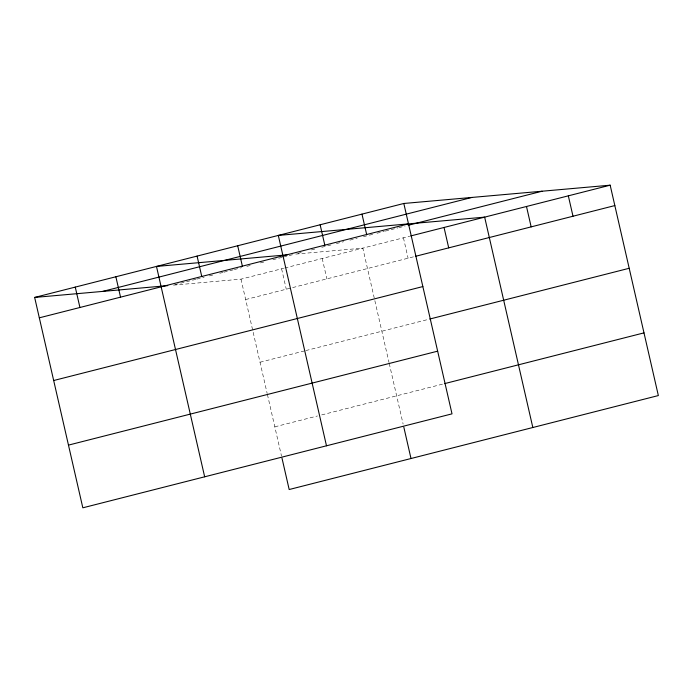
<?xml version="1.0" encoding="UTF-8"?>
<svg xmlns="http://www.w3.org/2000/svg" width="693" height="693" viewBox="0 0 693 693"><rect width="100%" height="100%" fill="white"/><g stroke="black" fill="none" stroke-linecap="round" stroke-linejoin="round"><path stroke-width="0.52" stroke-dasharray="3.46 2.6" d="M195.807 279.348L172.903 285.187L240.991 279.149L283.688 268.286M196.847 279.088L204.14 277.235M209.347 275.909L213.513 274.844M219.759 273.259L222.877 272.462M223.926 272.193L233.29 269.811M234.338 269.551L241.623 267.689M246.829 266.363L252.035 265.038M260.369 262.924L265.575 261.599M272.86 259.745L282.233 257.354M283.272 257.094L292.645 254.703M297.851 253.378L303.058 252.053M311.391 249.939L316.597 248.614M321.803 247.288L333.255 244.369M336.382 243.572L343.667 241.718M349.913 240.133L357.207 238.279M363.453 236.685L372.825 234.303M376.983 233.238L384.277 231.384M385.317 231.115L397.808 227.936M398.856 227.676L405.102 226.083M284.728 268.018L409.676 236.218M245.66 299.541L414.345 256.609M260.022 362.231L304.799 350.84M305.838 350.571L428.707 319.3M274.818 426.827L317.507 415.965M321.673 414.908L443.503 383.896M295.79 254.08L362.82 248.137L389.007 362.482M403.43 237.803L408.099 258.194M389.249 363.522L403.109 424.038M322.21 258.48L326.879 278.872M281.601 268.815L286.27 289.206M240.991 279.149L267.177 393.494M267.42 394.534L281.514 456.089"/><path stroke-width="1.04" d="M403.82 203.473L452.009 413.851L82.831 507.813L34.65 297.436L403.82 203.473L610.169 185.187L658.35 395.564L289.18 489.527L281.999 458.177M102.746 291.398L471.916 197.444M39.319 317.827L408.498 223.865M408.229 225.286L542.073 191.225M410.715 235.949L610.169 185.187M415.393 256.341L614.838 205.578M53.682 380.518L422.851 286.564M429.747 319.04L629.201 268.278M68.477 445.114L437.647 351.16M444.542 383.636L643.988 332.874M287.508 254.816L156.479 266.433L204.66 476.801M34.65 297.436L167.741 285.637M568.329 195.833L572.998 216.225M526.489 206.488L531.159 226.88M532.83 427.512L484.65 217.134L278.309 235.421L326.49 445.798M444.04 227.469L448.709 247.86M361.98 214.128L366.658 234.52M403.828 427.174L411.001 458.515M320.14 224.775L324.818 245.166M237.699 245.755L242.368 266.147M197.089 256.089L201.758 276.481M115.87 276.767L120.539 297.158M75.26 287.101L79.929 307.493"/></g></svg>
